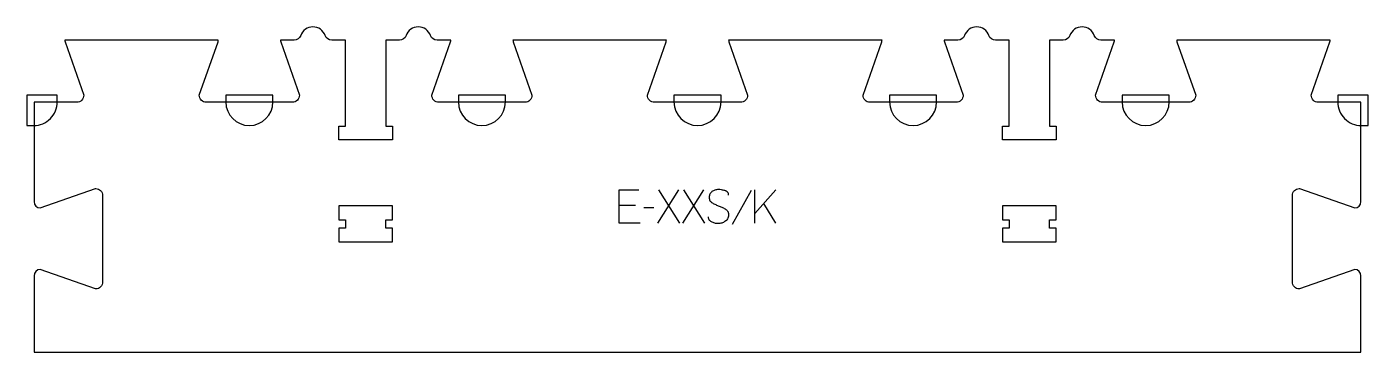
# Model space of a CAD drawing. Extents: x -6 to 1206, y 0 to 294.
import ezdxf

# ---------------------------------------------------------------- set-up
doc = ezdxf.new("R2010")
doc.units = 0
for name, color, linetype in [('1_ANYTOOL_1MMDEEP_LABELS_S', 2, 'CONTINUOUS'), ('3_ANYTOOL_CUTTHROUGH_INSID', 4, 'CONTINUOUS'), ('4_ANYTOOL_CUTTHROUGH_OUTSI', 5, 'CONTINUOUS'), ('5_ANYTOOL_HALF_MILL_9MM_IN', 3, 'CONTINUOUS')]:
    doc.layers.add(name, color=color, linetype=linetype)

msp = doc.modelspace()

# ---------------------------------------------------------------- linework, layer by layer
at = {"layer": '1_ANYTOOL_1MMDEEP_LABELS_S'}
for p, q in [((582.47883, 146.336026), (563.57883, 116.336026)), ((583.721687, 116.336026), (564.77883, 146.336026)), ((605.193115, 146.336026), (586.293115, 116.336026)), ((606.435973, 116.336026), (587.493115, 146.336026)), ((648.135973, 145.864597), (630.950258, 115.093169)), ((651.564544, 116.336026), (651.564544, 146.336026)), ((651.564544, 124.950312), (670.507401, 146.336026)), ((670.507401, 116.336026), (659.707401, 134.164597)), ((543.650258, 132.407454), (528.993115, 132.407454)), ((560.150258, 130.22174), (551.364544, 130.136026))]:
    msp.add_line(p, q, dxfattribs=at)
msp.add_lwpolyline([(547.935973, 116.336026), (528.993115, 116.336026), (528.993115, 146.336026), (546.821687, 146.336026)], dxfattribs=at)
msp.add_lwpolyline([(627.821687, 141.750312, 0.071867), (627.628573, 143.086918, 0.100684), (627.002044, 144.268169, 0.047558), (626.52749, 144.744619, 0.038563), (625.97749, 145.133347, 0.037928), (625.280303, 145.480815, 0.026634), (624.543115, 145.736026, 0.028461), (621.519782, 146.422009, 0.041577), (618.435973, 146.678883, 0.036938), (616.933613, 146.567743, 0.041531), (615.468115, 146.223526, 0.041583), (614.090739, 145.646317, 0.038125), (612.821687, 144.857454, 0.057611), (611.751534, 143.86555, 0.065808), (610.957401, 142.644954, 0.06469), (610.479905, 141.1854, 0.046778), (610.335973, 139.650312, 0.052235), (610.498328, 138.100469, 0.075448), (611.043115, 136.650312, 0.076671), (611.959207, 135.477259, 0.061023), (613.164544, 134.593169, 0.021951), (616.193398, 133.065823, 0.018213), (619.335973, 131.786026, -0.02405), (622.437457, 130.480564, -0.02981), (625.37883, 128.850312, -0.068439), (626.520131, 127.884381, -0.079282), (627.32883, 126.632454, -0.076308), (627.753829, 125.053772, -0.047772), (627.77883, 123.407454, -0.046243), (627.485595, 121.726495, -0.06359), (626.835973, 120.155669, -0.064671), (625.863149, 118.87148, -0.057073), (624.607401, 117.857454, -0.067522), (621.639093, 116.494544, -0.070793), (618.414544, 115.993169, -0.064027), (615.275529, 116.355684, -0.070447), (612.350258, 117.536026, -0.054374), (611.191841, 118.385659, -0.074742), (610.293115, 119.49674, -0.075199), (609.770108, 120.803119, -0.057737), (609.607401, 122.207454)], format="xyb", dxfattribs=at)
at = {"layer": '3_ANYTOOL_CUTTHROUGH_INSID'}
for points in [[(299.750267, 99.5), (323.750267, 99.5), (324.000267, 99.5), (324.000267, 112), (318.000267, 112), (318.000267, 119.5), (324.000267, 119.5), (324.000267, 132), (323.750267, 132), (299.750267, 132), (275.500267, 132), (275.500267, 119.5), (281.500267, 119.5), (281.500267, 112), (275.500267, 112), (275.500267, 99.5), (275.750267, 99.5)], [(899.750267, 99.5), (923.750267, 99.5), (924.000267, 99.5), (924.000267, 112), (918.000267, 112), (918.000267, 119.5), (924.000267, 119.5), (924.000267, 132), (875.500267, 132), (875.500267, 119.5), (881.500267, 119.5), (881.500267, 112), (875.500267, 112), (875.500267, 99.5)]]:
    msp.add_lwpolyline(points, close=True, dxfattribs=at)
at = {"layer": '4_ANYTOOL_CUTTHROUGH_OUTSI'}
msp.add_lwpolyline([(964.34583, 281.5, -0.317837), (958.453274, 285.666667, 0.707107), (936.297261, 285.666667, -0.317837), (930.404705, 281.5), (918.000267, 281.5), (918.000267, 203.999996), (923.750267, 203.999996, -0.414214), (924.000267, 203.749996), (924.000267, 191.749996, -0.414214), (923.750267, 191.499996), (899.750267, 191.499996), (875.750267, 191.499996, -0.414214), (875.500267, 191.749996), (875.500267, 203.749996, -0.414214), (875.750267, 203.999996), (881.500267, 203.999996), (881.500267, 281.5), (869.09583, 281.5, -0.317837), (863.203274, 285.666667, 0.707107), (841.047261, 285.666667, -0.317837), (835.154705, 281.5), (822.755705, 281.5, 0.061784), (822.990699, 280.10513), (839.886232, 231.832588, -0.084368), (839.900267, 231.75, -0.414214), (833.650267, 225.5), (755.650267, 225.5, -0.414214), (749.400267, 231.75, -0.084368), (749.414303, 231.832588), (766.313416, 280.116195, 0.061178), (766.54483, 281.5), (627.855705, 281.5, 0.061784), (628.090699, 280.10513), (644.986232, 231.832588, -0.084368), (645.000267, 231.75, -0.414214), (638.750267, 225.5), (560.750267, 225.5, -0.414214), (554.500267, 231.75, -0.084368), (554.514303, 231.832588), (571.413416, 280.116195, 0.061178), (571.64483, 281.5), (432.955705, 281.5, 0.061784), (433.190699, 280.10513), (450.086232, 231.832588, -0.084368), (450.100267, 231.75, -0.414214), (443.850267, 225.5), (365.850267, 225.5, -0.414214), (359.600267, 231.75, -0.084368), (359.614303, 231.832588), (376.513416, 280.116195, 0.061178), (376.74483, 281.5), (364.34583, 281.5, -0.317837), (358.453274, 285.666667, 0.707107), (336.297261, 285.666667, -0.317837), (330.404705, 281.5), (318.000267, 281.5), (318.000267, 203.999996), (323.750267, 203.999996, -0.414214), (324.000267, 203.749996), (324.000267, 191.749996, -0.414214), (323.750267, 191.499996), (299.750267, 191.499996), (275.750267, 191.499996, -0.414214), (275.500267, 191.749996), (275.500267, 203.749996, -0.414214), (275.750267, 203.999996), (281.500267, 203.999996), (281.500267, 281.5), (269.09583, 281.5, -0.317837), (263.203274, 285.666667, 0.707107), (241.047261, 285.666667, -0.317837), (235.154705, 281.5), (222.755705, 281.5, 0.061784), (222.990699, 280.10513), (239.886232, 231.832588, -0.084368), (239.900267, 231.75, -0.414214), (233.650267, 225.5), (155.650267, 225.5, -0.414214), (149.400267, 231.75, -0.084368), (149.414303, 231.832588), (166.313416, 280.116195, 0.061178), (166.54483, 281.5), (27.855705, 281.5, 0.061784), (28.090699, 280.10513), (44.986232, 231.832588, -0.084368), (45.000267, 231.75, -0.414214), (38.750267, 225.5), (0.000267, 225.5), (0.000262, 135.775892, 0.409315), (5.707952, 130.081514), (55.667412, 147.567466, -0.084369), (55.75, 147.581501, -0.414214), (62, 141.331501), (62, 63.331501, -0.414214), (55.75, 57.081501, -0.084369), (55.667412, 57.095537), (5.707953, 74.581488, 0.412073), (0, 68.831642), (0.000266, 0), (1199.500268, 0), (1199.500535, 68.831642, 0.412073), (1193.792582, 74.581488), (1143.833123, 57.095537, -0.084369), (1143.750535, 57.081501, -0.414214), (1137.500535, 63.331501), (1137.500535, 141.331501, -0.414214), (1143.750535, 147.581501, -0.084369), (1143.833123, 147.567466), (1193.792582, 130.081514, 0.409315), (1199.500273, 135.775892), (1199.500267, 225.5), (1160.750267, 225.5, -0.414214), (1154.500267, 231.75, -0.084368), (1154.514303, 231.832588), (1171.413416, 280.116195, 0.061178), (1171.64483, 281.5), (1032.955705, 281.5, 0.061784), (1033.190699, 280.10513), (1050.086232, 231.832588, -0.084368), (1050.100267, 231.75, -0.414214), (1043.850267, 225.5), (965.850267, 225.5, -0.414214), (959.600267, 231.75, -0.084368), (959.614303, 231.832588), (976.513416, 280.116195, 0.061178), (976.74483, 281.5)], format="xyb", close=True, dxfattribs=at)
at = {"layer": '5_ANYTOOL_HALF_MILL_9MM_IN'}
for points in [[(-0.249733, 204.5, 0.414214), (21.000267, 225.75), (21.000267, 232), (-6.499733, 232), (-6.499733, 204.5)], [(173.400267, 226), (173.400267, 225.75, 1), (215.900267, 225.75), (215.900267, 232), (173.400267, 232)], [(383.600267, 225.75, 1), (426.100267, 225.75), (426.100267, 232), (383.600267, 232)], [(578.500267, 225.75, 1), (621.000267, 225.75), (621.000267, 232), (578.500267, 232)], [(773.400267, 226), (773.400267, 225.75, 1), (815.900267, 225.75), (815.900267, 232), (773.400267, 232)], [(983.600267, 225.75, 1), (1026.100267, 225.75), (1026.100267, 232), (983.600267, 232)], [(1178.500267, 226), (1178.500267, 225.75, 0.414214), (1199.750267, 204.5), (1206.000267, 204.5), (1206.000267, 232), (1178.500267, 232)]]:
    msp.add_lwpolyline(points, format="xyb", close=True, dxfattribs=at)

doc.saveas('drawing.dxf')
